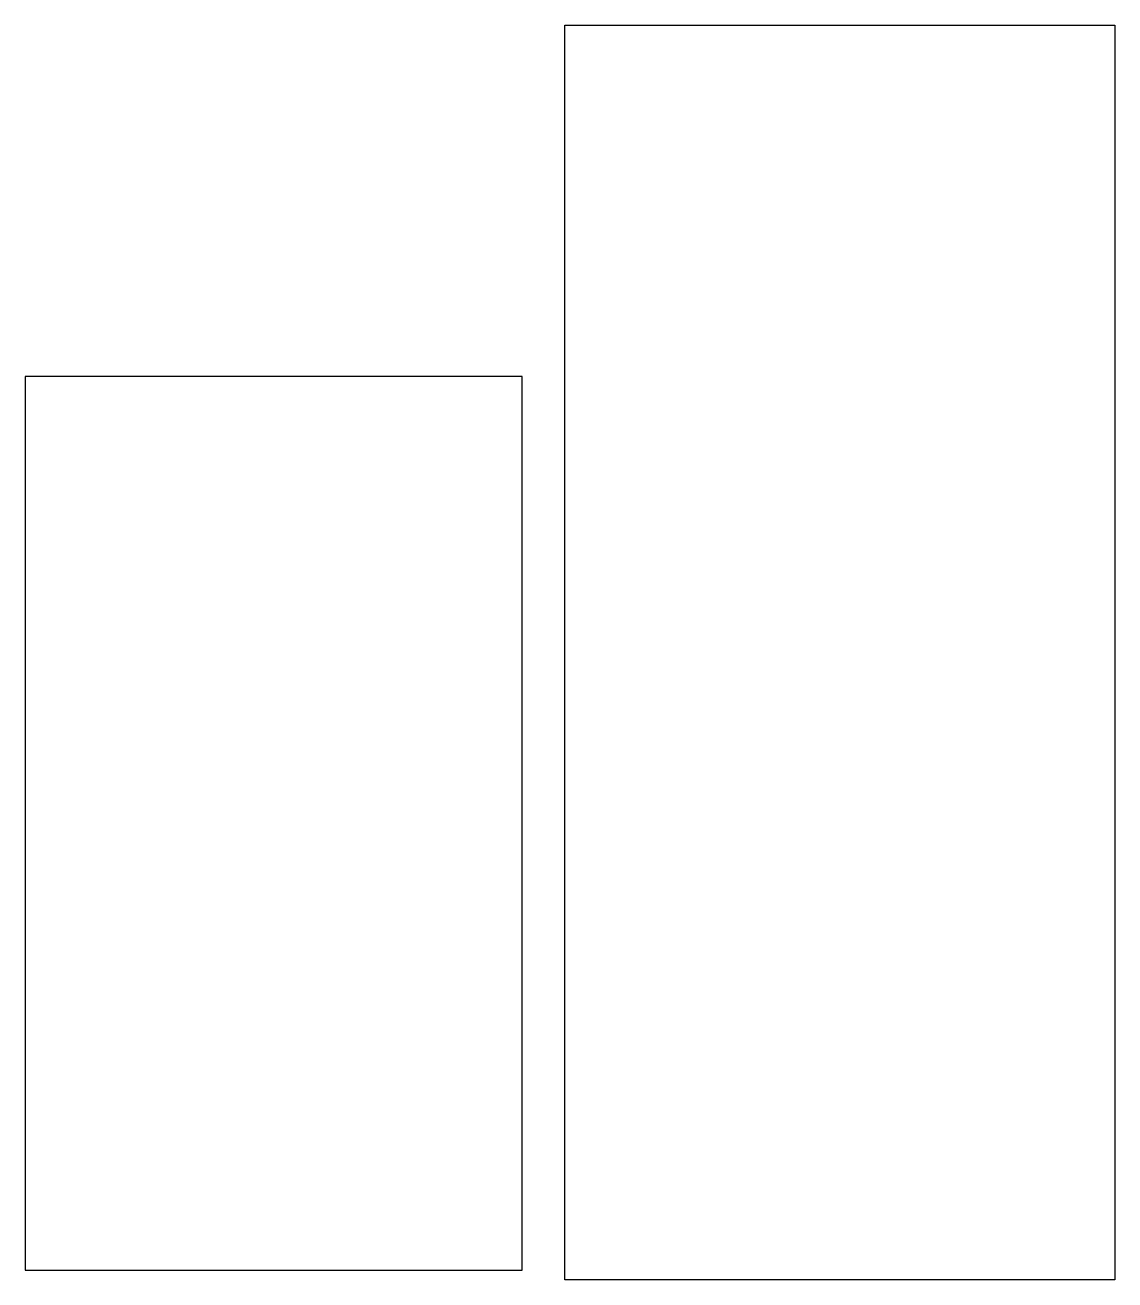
# Model space of a CAD drawing. Header units: millimetres. Extents: x 172.9 to 233.5, y 91.4 to 161.2.
import ezdxf

# ---------------------------------------------------------------- set-up
doc = ezdxf.new("R2010")
doc.units = ezdxf.units.MM
doc.layers.get('0').update_dxf_attribs({"linetype": 'CONTINUOUS'})

msp = doc.modelspace()

# ---------------------------------------------------------------- linework, layer by layer
for p, q in [((172.877, 141.62), (172.877, 91.929)), ((200.53, 141.62), (172.877, 141.62)), ((200.53, 91.929), (200.53, 141.62)), ((172.877, 91.929), (200.53, 91.929)), ((200.531, 91.929), (200.53, 91.929))]:
    msp.add_line(p, q)
msp.add_lwpolyline([(233.5, 161.168), (233.5, 91.383), (202.904, 91.383), (202.904, 161.168)], close=True)

doc.saveas('drawing.dxf')
